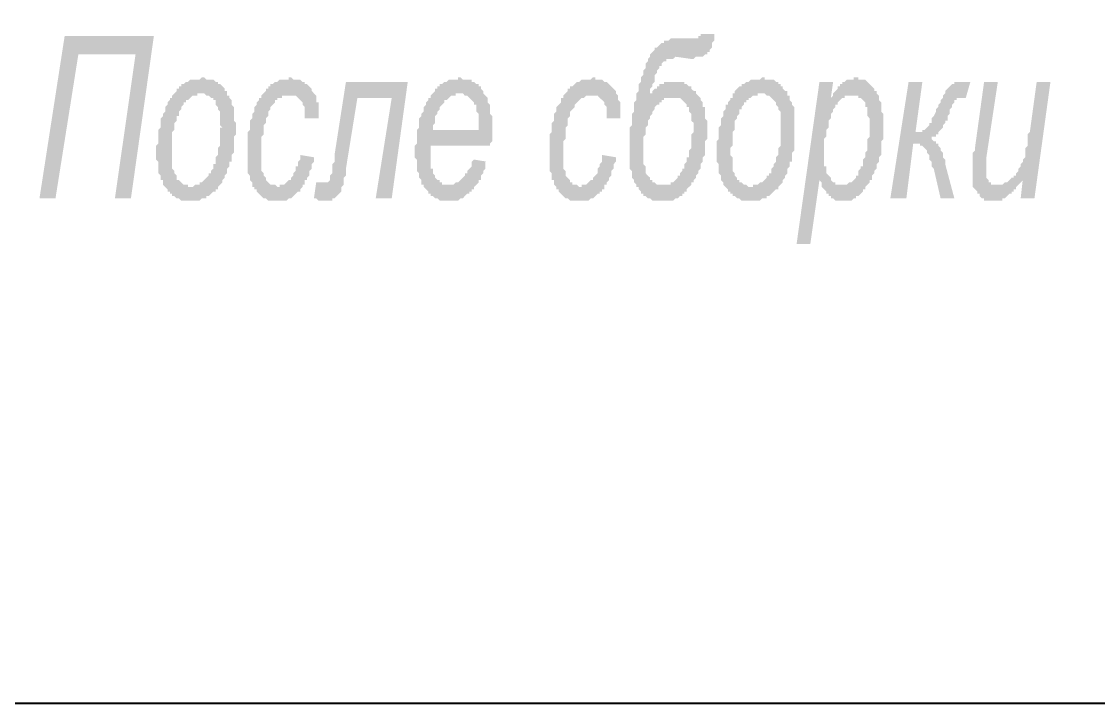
# Model space of a CAD drawing. Header units: millimetres. Extents: x 1372 to 666090, y 1285 to 31551.
# Drawn here: x 503553 to 505517, y 2747 to 3992 of the extents above; entities that cross this region are included whole.
import ezdxf

# ---------------------------------------------------------------- set-up
doc = ezdxf.new("R2010")
doc.units = ezdxf.units.MM
doc.layers.add('PDF _2D-чертеж - Общий_Ном._пера__21', color=7, linetype='Continuous')
doc.layers.add('PDF _75-АЗ Штамп', color=7, linetype='Continuous')

msp = doc.modelspace()

# ---------------------------------------------------------------- hatches: boundary and pattern name
at = {"layer": 'PDF _75-АЗ Штамп', "transparency": 33554559}
h = msp.add_hatch(color=256, dxfattribs=at)
h.paths.add_polyline_path([(504791.1, 3969.5), (504816.1, 3969.5), (504816.1, 3965.4), (504816.1, 3961.2), (504816.1, 3957), (504811.9, 3952.9), (504811.9, 3948.7), (504811.9, 3944.5), (504807.8, 3940.3), (504807.8, 3940.3), (504807.8, 3936.2), (504803.6, 3936.2), (504803.6, 3932), (504799.4, 3932), (504799.4, 3932), (504795.2, 3927.8), (504795.2, 3927.8), (504791.1, 3927.8), (504786.9, 3927.8), (504786.9, 3927.8), (504782.7, 3927.8), (504778.6, 3923.7), (504774.4, 3923.7), (504774.4, 3923.7), (504745.2, 3927.8), (504745.2, 3927.8), (504741, 3923.7), (504736.8, 3923.7), (504732.7, 3923.7), (504732.7, 3923.7), (504728.5, 3923.7), (504728.5, 3919.5), (504724.3, 3919.5), (504724.3, 3919.5), (504720.2, 3915.3), (504720.2, 3911.1), (504716, 3911.1), (504716, 3907), (504711.8, 3902.8), (504711.8, 3902.8), (504711.8, 3898.6), (504711.8, 3898.6), (504707.6, 3894.5), (504707.6, 3890.3), (504707.6, 3886.1), (504707.6, 3881.9), (504703.5, 3877.8), (504703.5, 3873.6), (504699.3, 3869.4), (504699.3, 3865.3), (504699.3, 3861.1), (504699.3, 3856.9), (504699.3, 3861.1), (504703.5, 3861.1), (504703.5, 3865.3), (504707.6, 3869.4), (504711.8, 3869.4), (504711.8, 3873.6), (504716, 3873.6), (504716, 3877.8), (504720.2, 3877.8), (504720.2, 3877.8), (504724.3, 3877.8), (504724.3, 3881.9), (504728.5, 3881.9), (504732.7, 3881.9), (504736.8, 3881.9), (504736.8, 3881.9), (504741, 3881.9), (504745.2, 3881.9), (504745.2, 3881.9), (504749.4, 3881.9), (504749.4, 3881.9), (504753.5, 3881.9), (504757.7, 3881.9), (504757.7, 3881.9), (504761.9, 3881.9), (504761.9, 3877.8), (504766, 3877.8), (504770.2, 3873.6), (504770.2, 3873.6), (504774.4, 3873.6), (504774.4, 3869.4), (504778.6, 3865.3), (504782.7, 3865.3), (504782.7, 3861.1), (504782.7, 3861.1), (504786.9, 3856.9), (504786.9, 3856.9), (504791.1, 3852.7), (504791.1, 3848.6), (504791.1, 3848.6), (504795.2, 3844.4), (504795.2, 3840.2), (504795.2, 3836.1), (504799.4, 3836.1), (504799.4, 3831.9), (504799.4, 3827.7), (504799.4, 3823.5), (504799.4, 3819.4), (504799.4, 3815.2), (504803.6, 3811), (504803.6, 3806.9), (504803.6, 3802.7), (504803.6, 3798.5), (504803.6, 3794.3), (504803.6, 3790.2), (504803.6, 3786), (504803.6, 3781.8), (504803.6, 3777.7), (504799.4, 3773.5), (504799.4, 3769.3), (504799.4, 3765.2), (504799.4, 3761), (504799.4, 3756.8), (504799.4, 3752.6), (504799.4, 3748.5), (504795.2, 3744.3), (504795.2, 3740.1), (504795.2, 3740.1), (504795.2, 3736), (504791.1, 3731.8), (504791.1, 3727.6), (504791.1, 3723.4), (504786.9, 3719.3), (504786.9, 3715.1), (504786.9, 3715.1), (504782.7, 3710.9), (504782.7, 3706.8), (504778.6, 3702.6), (504778.6, 3702.6), (504778.6, 3698.4), (504774.4, 3698.4), (504774.4, 3694.2), (504770.2, 3690.1), (504770.2, 3690.1), (504766, 3685.9), (504766, 3681.7), (504761.9, 3681.7), (504761.9, 3677.6), (504757.7, 3677.6), (504757.7, 3673.4), (504753.5, 3673.4), (504753.5, 3673.4), (504749.4, 3669.2), (504745.2, 3669.2), (504745.2, 3669.2), (504741, 3665), (504736.8, 3665), (504736.8, 3665), (504732.7, 3665), (504728.5, 3665), (504728.5, 3665), (504724.3, 3665), (504720.2, 3665), (504716, 3665), (504716, 3665), (504711.8, 3665), (504707.6, 3665), (504707.6, 3665), (504703.5, 3665), (504699.3, 3669.2), (504699.3, 3669.2), (504695.1, 3669.2), (504691, 3673.4), (504691, 3673.4), (504686.8, 3673.4), (504686.8, 3677.6), (504682.6, 3677.6), (504682.6, 3681.7), (504678.4, 3685.9), (504678.4, 3685.9), (504678.4, 3690.1), (504674.3, 3690.1), (504674.3, 3694.2), (504670.1, 3698.4), (504670.1, 3702.6), (504670.1, 3702.6), (504665.9, 3706.8), (504665.9, 3710.9), (504665.9, 3715.1), (504665.9, 3719.3), (504661.8, 3723.4), (504661.8, 3727.6), (504661.8, 3731.8), (504661.8, 3736), (504661.8, 3740.1), (504661.8, 3744.3), (504661.8, 3748.5), (504661.8, 3752.6), (504661.8, 3752.6), (504661.8, 3756.8), (504661.8, 3761), (504661.8, 3765.2), (504661.8, 3765.2), (504661.8, 3769.3), (504661.8, 3773.5), (504661.8, 3777.7), (504661.8, 3781.8), (504661.8, 3786), (504661.8, 3790.2), (504661.8, 3794.3), (504661.8, 3798.5), (504665.9, 3802.7), (504665.9, 3806.9), (504665.9, 3811), (504665.9, 3815.2), (504665.9, 3819.4), (504665.9, 3823.5), (504670.1, 3827.7), (504670.1, 3831.9), (504670.1, 3836.1), (504670.1, 3840.2), (504670.1, 3844.4), (504674.3, 3848.6), (504674.3, 3852.7), (504674.3, 3856.9), (504674.3, 3861.1), (504678.4, 3865.3), (504678.4, 3873.6), (504678.4, 3877.8), (504682.6, 3881.9), (504682.6, 3886.1), (504682.6, 3890.3), (504686.8, 3894.5), (504686.8, 3898.6), (504686.8, 3902.8), (504691, 3907), (504691, 3911.1), (504691, 3915.3), (504695.1, 3919.5), (504695.1, 3919.5), (504695.1, 3923.7), (504699.3, 3927.8), (504699.3, 3927.8), (504699.3, 3932), (504703.5, 3936.2), (504703.5, 3936.2), (504707.6, 3940.3), (504707.6, 3940.3), (504707.6, 3944.5), (504707.6, 3944.5), (504711.8, 3944.5), (504716, 3948.7), (504716, 3948.7), (504720.2, 3952.9), (504720.2, 3952.9), (504724.3, 3952.9), (504724.3, 3957), (504728.5, 3957), (504732.7, 3957), (504732.7, 3957), (504736.8, 3961.2), (504741, 3961.2), (504741, 3961.2), (504745.2, 3961.2), (504749.4, 3961.2), (504753.5, 3961.2), (504753.5, 3961.2), (504757.7, 3961.2), (504778.6, 3961.2), (504782.7, 3961.2), (504786.9, 3961.2), (504786.9, 3965.4), (504791.1, 3965.4), (504791.1, 3969.5), (504791.1, 3969.5)], flags=0)
h.paths.add_polyline_path([(504778.6, 3794.3), (504778.6, 3798.5), (504778.6, 3806.9), (504774.4, 3811), (504774.4, 3815.2), (504774.4, 3819.4), (504774.4, 3819.4), (504774.4, 3823.5), (504770.2, 3827.7), (504770.2, 3831.9), (504770.2, 3836.1), (504766, 3836.1), (504766, 3840.2), (504766, 3840.2), (504761.9, 3844.4), (504761.9, 3844.4), (504757.7, 3848.6), (504757.7, 3848.6), (504753.5, 3852.7), (504753.5, 3852.7), (504749.4, 3852.7), (504745.2, 3852.7), (504745.2, 3852.7), (504741, 3852.7), (504741, 3852.7), (504736.8, 3852.7), (504732.7, 3852.7), (504732.7, 3852.7), (504728.5, 3852.7), (504724.3, 3852.7), (504724.3, 3848.6), (504720.2, 3848.6), (504720.2, 3844.4), (504716, 3844.4), (504716, 3840.2), (504711.8, 3840.2), (504707.6, 3836.1), (504707.6, 3831.9), (504707.6, 3831.9), (504703.5, 3827.7), (504703.5, 3823.5), (504703.5, 3823.5), (504699.3, 3819.4), (504699.3, 3815.2), (504695.1, 3811), (504695.1, 3811), (504695.1, 3806.9), (504695.1, 3802.7), (504691, 3798.5), (504691, 3794.3), (504691, 3790.2), (504691, 3786), (504686.8, 3781.8), (504686.8, 3777.7), (504686.8, 3773.5), (504686.8, 3769.3), (504686.8, 3765.2), (504686.8, 3761), (504686.8, 3756.8), (504686.8, 3752.6), (504686.8, 3748.5), (504686.8, 3744.3), (504686.8, 3740.1), (504686.8, 3740.1), (504686.8, 3736), (504686.8, 3731.8), (504691, 3727.6), (504691, 3723.4), (504691, 3719.3), (504691, 3715.1), (504695.1, 3710.9), (504695.1, 3710.9), (504699.3, 3706.8), (504699.3, 3702.6), (504703.5, 3702.6), (504703.5, 3698.4), (504707.6, 3698.4), (504707.6, 3698.4), (504711.8, 3694.2), (504716, 3694.2), (504716, 3694.2), (504720.2, 3694.2), (504720.2, 3694.2), (504724.3, 3694.2), (504728.5, 3694.2), (504728.5, 3694.2), (504732.7, 3694.2), (504736.8, 3694.2), (504736.8, 3698.4), (504741, 3698.4), (504741, 3698.4), (504745.2, 3702.6), (504745.2, 3702.6), (504749.4, 3706.8), (504749.4, 3710.9), (504753.5, 3710.9), (504753.5, 3715.1), (504757.7, 3719.3), (504757.7, 3723.4), (504761.9, 3723.4), (504761.9, 3727.6), (504761.9, 3731.8), (504766, 3736), (504766, 3740.1), (504766, 3744.3), (504770.2, 3744.3), (504770.2, 3748.5), (504770.2, 3752.6), (504770.2, 3756.8), (504774.4, 3761), (504774.4, 3765.2), (504774.4, 3769.3), (504774.4, 3773.5), (504774.4, 3777.7), (504774.4, 3781.8), (504774.4, 3786), (504778.6, 3790.2), (504778.6, 3794.3), (504778.6, 3794.3)], flags=0)
for points in [[(503585.6, 3669.2), (503631.5, 3965.4), (503794.2, 3965.4), (503752.4, 3669.2), (503723.2, 3669.2), (503760.8, 3932), (503656.5, 3932), (503614.8, 3669.2)], [(504061.1, 3748.5), (504086.1, 3744.3), (504086.1, 3740.1), (504086.1, 3736), (504082, 3731.8), (504082, 3727.6), (504082, 3723.4), (504077.8, 3719.3), (504077.8, 3715.1), (504077.8, 3710.9), (504073.6, 3706.8), (504073.6, 3702.6), (504069.5, 3702.6), (504069.5, 3698.4), (504069.5, 3694.2), (504065.3, 3694.2), (504065.3, 3690.1), (504061.1, 3685.9), (504061.1, 3685.9), (504061.1, 3681.7), (504056.9, 3681.7), (504052.8, 3677.6), (504052.8, 3677.6), (504048.6, 3673.4), (504048.6, 3673.4), (504044.4, 3669.2), (504040.3, 3669.2), (504040.3, 3669.2), (504036.1, 3665), (504031.9, 3665), (504031.9, 3665), (504027.7, 3665), (504023.6, 3665), (504023.6, 3665), (504019.4, 3665), (504019.4, 3665), (504015.2, 3665), (504011.1, 3665), (504011.1, 3665), (504006.9, 3665), (504002.7, 3665), (504002.7, 3665), (503998.5, 3669.2), (503994.4, 3669.2), (503994.4, 3669.2), (503990.2, 3673.4), (503990.2, 3673.4), (503986, 3677.6), (503986, 3677.6), (503981.9, 3681.7), (503981.9, 3685.9), (503977.7, 3685.9), (503977.7, 3690.1), (503973.5, 3690.1), (503973.5, 3694.2), (503973.5, 3698.4), (503969.3, 3702.6), (503969.3, 3702.6), (503969.3, 3706.8), (503969.3, 3710.9), (503965.2, 3715.1), (503965.2, 3719.3), (503965.2, 3723.4), (503965.2, 3727.6), (503965.2, 3731.8), (503965.2, 3736), (503965.2, 3740.1), (503965.2, 3744.3), (503965.2, 3748.5), (503965.2, 3748.5), (503965.2, 3752.6), (503965.2, 3756.8), (503965.2, 3761), (503965.2, 3765.2), (503965.2, 3769.3), (503965.2, 3773.5), (503965.2, 3777.7), (503965.2, 3781.8), (503965.2, 3786), (503965.2, 3790.2), (503969.3, 3794.3), (503969.3, 3798.5), (503969.3, 3802.7), (503969.3, 3806.9), (503969.3, 3811), (503973.5, 3815.2), (503973.5, 3819.4), (503973.5, 3819.4), (503973.5, 3823.5), (503977.7, 3827.7), (503977.7, 3831.9), (503977.7, 3836.1), (503981.9, 3840.2), (503981.9, 3840.2), (503981.9, 3844.4), (503986, 3848.6), (503986, 3852.7), (503990.2, 3852.7), (503990.2, 3856.9), (503994.4, 3861.1), (503994.4, 3861.1), (503998.5, 3865.3), (503998.5, 3869.4), (504002.7, 3869.4), (504002.7, 3869.4), (504002.7, 3873.6), (504006.9, 3873.6), (504006.9, 3877.8), (504011.1, 3877.8), (504015.2, 3881.9), (504015.2, 3881.9), (504019.4, 3881.9), (504023.6, 3886.1), (504023.6, 3886.1), (504027.7, 3886.1), (504031.9, 3886.1), (504031.9, 3886.1), (504036.1, 3886.1), (504040.3, 3886.1), (504040.3, 3890.3), (504044.4, 3890.3), (504044.4, 3890.3), (504048.6, 3886.1), (504052.8, 3886.1), (504056.9, 3886.1), (504056.9, 3886.1), (504061.1, 3886.1), (504065.3, 3881.9), (504065.3, 3881.9), (504069.5, 3881.9), (504069.5, 3877.8), (504073.6, 3877.8), (504077.8, 3873.6), (504077.8, 3873.6), (504082, 3869.4), (504082, 3869.4), (504082, 3865.3), (504086.1, 3861.1), (504086.1, 3861.1), (504090.3, 3856.9), (504090.3, 3852.7), (504090.3, 3848.6), (504090.3, 3844.4), (504094.5, 3844.4), (504094.5, 3840.2), (504094.5, 3836.1), (504094.5, 3831.9), (504094.5, 3827.7), (504094.5, 3823.5), (504094.5, 3819.4), (504094.5, 3815.2), (504069.5, 3815.2), (504069.5, 3819.4), (504069.5, 3823.5), (504069.5, 3827.7), (504069.5, 3831.9), (504069.5, 3836.1), (504065.3, 3840.2), (504065.3, 3840.2), (504065.3, 3844.4), (504061.1, 3848.6), (504061.1, 3848.6), (504056.9, 3852.7), (504056.9, 3852.7), (504052.8, 3856.9), (504048.6, 3856.9), (504048.6, 3856.9), (504044.4, 3856.9), (504040.3, 3856.9), (504040.3, 3856.9), (504036.1, 3856.9), (504036.1, 3856.9), (504031.9, 3856.9), (504027.7, 3856.9), (504027.7, 3852.7), (504023.6, 3852.7), (504019.4, 3852.7), (504019.4, 3848.6), (504015.2, 3848.6), (504015.2, 3844.4), (504015.2, 3844.4), (504011.1, 3840.2), (504011.1, 3840.2), (504006.9, 3836.1), (504006.9, 3831.9), (504006.9, 3831.9), (504002.7, 3827.7), (504002.7, 3823.5), (504002.7, 3819.4), (503998.5, 3815.2), (503998.5, 3811), (503998.5, 3806.9), (503994.4, 3802.7), (503994.4, 3802.7), (503994.4, 3798.5), (503994.4, 3794.3), (503994.4, 3790.2), (503994.4, 3786), (503990.2, 3781.8), (503990.2, 3777.7), (503990.2, 3773.5), (503990.2, 3769.3), (503990.2, 3765.2), (503990.2, 3761), (503990.2, 3756.8), (503990.2, 3752.6), (503990.2, 3748.5), (503990.2, 3748.5), (503990.2, 3740.1), (503990.2, 3736), (503990.2, 3731.8), (503990.2, 3727.6), (503990.2, 3723.4), (503990.2, 3719.3), (503994.4, 3715.1), (503994.4, 3715.1), (503994.4, 3710.9), (503998.5, 3706.8), (503998.5, 3706.8), (503998.5, 3702.6), (504002.7, 3698.4), (504002.7, 3698.4), (504006.9, 3694.2), (504011.1, 3694.2), (504011.1, 3694.2), (504015.2, 3694.2), (504019.4, 3690.1), (504019.4, 3690.1), (504023.6, 3690.1), (504023.6, 3694.2), (504027.7, 3694.2), (504027.7, 3694.2), (504031.9, 3694.2), (504036.1, 3698.4), (504036.1, 3698.4), (504040.3, 3702.6), (504044.4, 3702.6), (504044.4, 3706.8), (504044.4, 3706.8), (504048.6, 3710.9), (504048.6, 3710.9), (504048.6, 3715.1), (504052.8, 3719.3), (504052.8, 3723.4), (504052.8, 3727.6), (504056.9, 3727.6), (504056.9, 3731.8), (504056.9, 3736), (504061.1, 3740.1), (504061.1, 3748.5), (504061.1, 3748.5)], [(504611.7, 3748.5), (504636.7, 3744.3), (504636.7, 3740.1), (504636.7, 3736), (504632.6, 3731.8), (504632.6, 3727.6), (504632.6, 3723.4), (504628.4, 3719.3), (504628.4, 3715.1), (504628.4, 3710.9), (504624.2, 3706.8), (504624.2, 3702.6), (504624.2, 3702.6), (504620, 3698.4), (504620, 3694.2), (504615.9, 3694.2), (504615.9, 3690.1), (504615.9, 3685.9), (504611.7, 3685.9), (504611.7, 3681.7), (504607.5, 3681.7), (504607.5, 3677.6), (504603.4, 3677.6), (504599.2, 3673.4), (504599.2, 3673.4), (504595, 3669.2), (504595, 3669.2), (504590.8, 3669.2), (504586.7, 3665), (504586.7, 3665), (504582.5, 3665), (504578.3, 3665), (504578.3, 3665), (504574.2, 3665), (504570, 3665), (504570, 3665), (504565.8, 3665), (504565.8, 3665), (504561.7, 3665), (504557.5, 3665), (504553.3, 3665), (504553.3, 3665), (504549.1, 3669.2), (504549.1, 3669.2), (504545, 3669.2), (504540.8, 3673.4), (504540.8, 3673.4), (504536.6, 3677.6), (504536.6, 3677.6), (504532.5, 3681.7), (504532.5, 3685.9), (504528.3, 3685.9), (504528.3, 3690.1), (504528.3, 3690.1), (504524.1, 3694.2), (504524.1, 3698.4), (504524.1, 3702.6), (504519.9, 3702.6), (504519.9, 3706.8), (504519.9, 3710.9), (504519.9, 3715.1), (504515.8, 3719.3), (504515.8, 3723.4), (504515.8, 3727.6), (504515.8, 3731.8), (504515.8, 3736), (504515.8, 3740.1), (504515.8, 3744.3), (504515.8, 3748.5), (504515.8, 3748.5), (504515.8, 3752.6), (504515.8, 3756.8), (504515.8, 3761), (504515.8, 3765.2), (504515.8, 3769.3), (504515.8, 3773.5), (504515.8, 3777.7), (504515.8, 3781.8), (504515.8, 3786), (504519.9, 3790.2), (504519.9, 3794.3), (504519.9, 3798.5), (504519.9, 3802.7), (504519.9, 3806.9), (504524.1, 3811), (504524.1, 3815.2), (504524.1, 3819.4), (504524.1, 3819.4), (504524.1, 3823.5), (504528.3, 3827.7), (504528.3, 3831.9), (504528.3, 3836.1), (504532.5, 3840.2), (504532.5, 3840.2), (504536.6, 3844.4), (504536.6, 3848.6), (504536.6, 3852.7), (504540.8, 3852.7), (504540.8, 3856.9), (504545, 3861.1), (504545, 3861.1), (504549.1, 3865.3), (504549.1, 3869.4), (504553.3, 3869.4), (504553.3, 3869.4), (504553.3, 3873.6), (504557.5, 3873.6), (504561.7, 3877.8), (504561.7, 3877.8), (504565.8, 3881.9), (504565.8, 3881.9), (504570, 3881.9), (504574.2, 3886.1), (504574.2, 3886.1), (504578.3, 3886.1), (504582.5, 3886.1), (504582.5, 3886.1), (504586.7, 3886.1), (504590.8, 3886.1), (504595, 3890.3), (504595, 3890.3), (504599.2, 3890.3), (504599.2, 3886.1), (504603.4, 3886.1), (504607.5, 3886.1), (504611.7, 3886.1), (504611.7, 3886.1), (504615.9, 3881.9), (504615.9, 3881.9), (504620, 3881.9), (504624.2, 3877.8), (504624.2, 3877.8), (504628.4, 3873.6), (504628.4, 3873.6), (504632.6, 3869.4), (504632.6, 3869.4), (504636.7, 3865.3), (504636.7, 3861.1), (504636.7, 3861.1), (504640.9, 3856.9), (504640.9, 3852.7), (504640.9, 3848.6), (504645.1, 3844.4), (504645.1, 3844.4), (504645.1, 3840.2), (504645.1, 3836.1), (504645.1, 3831.9), (504645.1, 3827.7), (504645.1, 3823.5), (504645.1, 3819.4), (504645.1, 3815.2), (504620, 3815.2), (504620, 3819.4), (504620, 3823.5), (504620, 3827.7), (504620, 3831.9), (504620, 3836.1), (504615.9, 3840.2), (504615.9, 3840.2), (504615.9, 3844.4), (504611.7, 3848.6), (504611.7, 3848.6), (504607.5, 3852.7), (504607.5, 3852.7), (504603.4, 3856.9), (504603.4, 3856.9), (504599.2, 3856.9), (504595, 3856.9), (504595, 3856.9), (504590.8, 3856.9), (504590.8, 3856.9), (504586.7, 3856.9), (504582.5, 3856.9), (504582.5, 3856.9), (504578.3, 3852.7), (504574.2, 3852.7), (504574.2, 3852.7), (504570, 3848.6), (504570, 3848.6), (504565.8, 3844.4), (504565.8, 3844.4), (504561.7, 3840.2), (504561.7, 3840.2), (504561.7, 3836.1), (504557.5, 3831.9), (504557.5, 3831.9), (504553.3, 3827.7), (504553.3, 3823.5), (504553.3, 3819.4), (504549.1, 3815.2), (504549.1, 3811), (504549.1, 3806.9), (504549.1, 3802.7), (504549.1, 3802.7), (504545, 3798.5), (504545, 3794.3), (504545, 3790.2), (504545, 3786), (504545, 3781.8), (504545, 3777.7), (504540.8, 3773.5), (504540.8, 3769.3), (504540.8, 3765.2), (504540.8, 3761), (504540.8, 3756.8), (504540.8, 3752.6), (504540.8, 3748.5), (504540.8, 3748.5), (504540.8, 3740.1), (504540.8, 3736), (504540.8, 3731.8), (504540.8, 3727.6), (504540.8, 3723.4), (504545, 3719.3), (504545, 3715.1), (504545, 3715.1), (504545, 3710.9), (504549.1, 3706.8), (504549.1, 3706.8), (504553.3, 3702.6), (504553.3, 3698.4), (504557.5, 3698.4), (504557.5, 3694.2), (504561.7, 3694.2), (504561.7, 3694.2), (504565.8, 3694.2), (504570, 3690.1), (504570, 3690.1), (504574.2, 3690.1), (504574.2, 3694.2), (504578.3, 3694.2), (504582.5, 3694.2), (504582.5, 3694.2), (504586.7, 3698.4), (504586.7, 3698.4), (504590.8, 3702.6), (504595, 3702.6), (504595, 3706.8), (504595, 3706.8), (504599.2, 3710.9), (504599.2, 3710.9), (504603.4, 3715.1), (504603.4, 3719.3), (504603.4, 3723.4), (504607.5, 3727.6), (504607.5, 3727.6), (504607.5, 3731.8), (504611.7, 3736), (504611.7, 3740.1), (504611.7, 3748.5), (504611.7, 3748.5)], [(504144.5, 3881.9), (504257.2, 3881.9), (504228, 3669.2), (504198.8, 3669.2), (504228, 3852.7), (504165.4, 3852.7), (504144.5, 3723.4), (504144.5, 3719.3), (504144.5, 3715.1), (504144.5, 3710.9), (504140.4, 3706.8), (504140.4, 3702.6), (504140.4, 3698.4), (504140.4, 3694.2), (504136.2, 3690.1), (504136.2, 3685.9), (504136.2, 3685.9), (504136.2, 3681.7), (504132, 3677.6), (504132, 3677.6), (504132, 3677.6), (504127.8, 3673.4), (504127.8, 3673.4), (504123.7, 3669.2), (504119.5, 3669.2), (504119.5, 3665), (504115.3, 3665), (504111.2, 3665), (504111.2, 3665), (504111.2, 3665), (504107, 3665), (504102.8, 3665), (504102.8, 3665), (504098.7, 3665), (504094.5, 3665), (504094.5, 3665), (504090.3, 3669.2), (504086.1, 3669.2), (504090.3, 3698.4), (504094.5, 3698.4), (504098.7, 3698.4), (504098.7, 3698.4), (504102.8, 3698.4), (504107, 3698.4), (504107, 3698.4), (504111.2, 3698.4), (504115.3, 3702.6), (504115.3, 3702.6), (504115.3, 3706.8), (504115.3, 3706.8), (504115.3, 3706.8), (504115.3, 3710.9), (504119.5, 3715.1), (504119.5, 3719.3), (504119.5, 3723.4), (504119.5, 3727.6), (504119.5, 3731.8), (504123.7, 3736), (504123.7, 3744.3), (504123.7, 3748.5)], [(505170.6, 3881.9), (505195.7, 3881.9), (505183.2, 3790.2), (505187.3, 3790.2), (505191.5, 3790.2), (505195.7, 3790.2), (505195.7, 3794.3), (505199.8, 3794.3), (505199.8, 3794.3), (505204, 3798.5), (505204, 3798.5), (505208.2, 3802.7), (505208.2, 3802.7), (505208.2, 3806.9), (505212.4, 3806.9), (505212.4, 3811), (505212.4, 3815.2), (505216.5, 3819.4), (505216.5, 3819.4), (505220.7, 3827.7), (505220.7, 3831.9), (505224.9, 3836.1), (505224.9, 3836.1), (505224.9, 3840.2), (505229, 3844.4), (505229, 3848.6), (505233.2, 3852.7), (505233.2, 3856.9), (505237.4, 3861.1), (505237.4, 3865.3), (505237.4, 3865.3), (505241.6, 3869.4), (505241.6, 3869.4), (505245.7, 3873.6), (505245.7, 3873.6), (505245.7, 3873.6), (505249.9, 3877.8), (505249.9, 3877.8), (505254.1, 3877.8), (505254.1, 3881.9), (505258.2, 3881.9), (505262.4, 3881.9), (505262.4, 3881.9), (505266.6, 3881.9), (505270.8, 3881.9), (505283.3, 3881.9), (505274.9, 3852.7), (505270.8, 3852.7), (505266.6, 3852.7), (505262.4, 3852.7), (505262.4, 3852.7), (505258.2, 3852.7), (505258.2, 3848.6), (505258.2, 3848.6), (505254.1, 3848.6), (505254.1, 3844.4), (505249.9, 3840.2), (505249.9, 3836.1), (505245.7, 3831.9), (505245.7, 3827.7), (505245.7, 3823.5), (505241.6, 3819.4), (505241.6, 3815.2), (505241.6, 3811), (505237.4, 3811), (505237.4, 3806.9), (505233.2, 3802.7), (505233.2, 3798.5), (505233.2, 3798.5), (505229, 3794.3), (505229, 3794.3), (505229, 3794.3), (505224.9, 3790.2), (505224.9, 3786), (505220.7, 3786), (505220.7, 3781.8), (505216.5, 3781.8), (505212.4, 3781.8), (505212.4, 3777.7), (505212.4, 3777.7), (505216.5, 3773.5), (505220.7, 3773.5), (505220.7, 3769.3), (505224.9, 3769.3), (505224.9, 3765.2), (505224.9, 3765.2), (505229, 3761), (505229, 3756.8), (505229, 3756.8), (505233.2, 3752.6), (505233.2, 3748.5), (505233.2, 3744.3), (505237.4, 3740.1), (505237.4, 3736), (505237.4, 3731.8), (505254.1, 3669.2), (505229, 3669.2), (505216.5, 3723.4), (505212.4, 3727.6), (505212.4, 3731.8), (505212.4, 3736), (505208.2, 3740.1), (505208.2, 3744.3), (505208.2, 3748.5), (505204, 3752.6), (505204, 3756.8), (505204, 3756.8), (505199.8, 3761), (505199.8, 3761), (505199.8, 3761), (505195.7, 3765.2), (505191.5, 3765.2), (505191.5, 3769.3), (505187.3, 3769.3), (505183.2, 3769.3), (505183.2, 3769.3), (505179, 3769.3), (505166.5, 3669.2), (505137.3, 3669.2)], [(505379.2, 3706.8), (505379.2, 3702.6), (505375, 3698.4), (505375, 3698.4), (505370.9, 3694.2), (505366.7, 3690.1), (505366.7, 3685.9), (505362.5, 3685.9), (505362.5, 3681.7), (505358.3, 3681.7), (505358.3, 3677.6), (505354.2, 3677.6), (505350, 3673.4), (505350, 3673.4), (505345.8, 3669.2), (505345.8, 3669.2), (505341.7, 3669.2), (505341.7, 3665), (505337.5, 3665), (505333.3, 3665), (505333.3, 3665), (505329.1, 3665), (505329.1, 3665), (505325, 3665), (505325, 3665), (505320.8, 3665), (505316.6, 3665), (505316.6, 3665), (505312.5, 3665), (505308.3, 3665), (505308.3, 3669.2), (505304.1, 3669.2), (505304.1, 3669.2), (505300, 3673.4), (505300, 3677.6), (505295.8, 3677.6), (505295.8, 3681.7), (505291.6, 3685.9), (505291.6, 3685.9), (505287.4, 3690.1), (505287.4, 3694.2), (505287.4, 3698.4), (505287.4, 3702.6), (505287.4, 3706.8), (505287.4, 3710.9), (505287.4, 3710.9), (505287.4, 3715.1), (505287.4, 3719.3), (505287.4, 3719.3), (505287.4, 3723.4), (505287.4, 3727.6), (505287.4, 3731.8), (505287.4, 3736), (505287.4, 3740.1), (505287.4, 3744.3), (505287.4, 3752.6), (505291.6, 3756.8), (505291.6, 3761), (505308.3, 3881.9), (505333.3, 3881.9), (505312.5, 3744.3), (505312.5, 3740.1), (505312.5, 3736), (505312.5, 3731.8), (505312.5, 3727.6), (505312.5, 3723.4), (505312.5, 3719.3), (505312.5, 3719.3), (505312.5, 3715.1), (505312.5, 3710.9), (505312.5, 3706.8), (505316.6, 3702.6), (505316.6, 3702.6), (505316.6, 3698.4), (505320.8, 3698.4), (505320.8, 3694.2), (505325, 3694.2), (505325, 3694.2), (505329.1, 3694.2), (505333.3, 3694.2), (505333.3, 3694.2), (505337.5, 3694.2), (505341.7, 3694.2), (505341.7, 3694.2), (505345.8, 3698.4), (505350, 3698.4), (505350, 3698.4), (505354.2, 3702.6), (505354.2, 3702.6), (505358.3, 3706.8), (505362.5, 3706.8), (505362.5, 3710.9), (505366.7, 3710.9), (505366.7, 3715.1), (505370.9, 3719.3), (505370.9, 3719.3), (505370.9, 3723.4), (505375, 3727.6), (505375, 3731.8), (505379.2, 3736), (505379.2, 3736), (505379.2, 3740.1), (505383.4, 3744.3), (505383.4, 3748.5), (505383.4, 3752.6), (505383.4, 3752.6), (505383.4, 3756.8), (505383.4, 3761), (505387.5, 3765.2), (505387.5, 3765.2), (505387.5, 3769.3), (505387.5, 3777.7), (505387.5, 3781.8), (505387.5, 3786), (505391.7, 3790.2), (505404.2, 3881.9), (505429.3, 3881.9), (505400.1, 3669.2), (505375, 3669.2)]]:
    msp.add_hatch(color=256, dxfattribs=at).paths.add_polyline_path(points)
h = msp.add_hatch(color=256, dxfattribs=at)
h.paths.add_polyline_path([(503798.3, 3748.5), (503798.3, 3752.6), (503798.3, 3756.8), (503798.3, 3765.2), (503802.5, 3769.3), (503802.5, 3773.5), (503802.5, 3777.7), (503802.5, 3781.8), (503802.5, 3786), (503802.5, 3790.2), (503802.5, 3790.2), (503802.5, 3794.3), (503806.7, 3798.5), (503806.7, 3802.7), (503806.7, 3806.9), (503806.7, 3811), (503806.7, 3815.2), (503810.8, 3819.4), (503810.8, 3823.5), (503810.8, 3823.5), (503815, 3827.7), (503815, 3831.9), (503815, 3836.1), (503819.2, 3840.2), (503819.2, 3840.2), (503819.2, 3844.4), (503823.4, 3848.6), (503823.4, 3852.7), (503827.5, 3852.7), (503827.5, 3856.9), (503831.7, 3861.1), (503831.7, 3861.1), (503835.9, 3865.3), (503835.9, 3869.4), (503840, 3869.4), (503840, 3873.6), (503844.2, 3873.6), (503844.2, 3877.8), (503848.4, 3877.8), (503848.4, 3877.8), (503852.6, 3881.9), (503856.7, 3881.9), (503856.7, 3881.9), (503860.9, 3886.1), (503865.1, 3886.1), (503865.1, 3886.1), (503869.2, 3886.1), (503873.4, 3886.1), (503873.4, 3886.1), (503877.6, 3886.1), (503881.7, 3890.3), (503881.7, 3890.3), (503885.9, 3890.3), (503890.1, 3886.1), (503890.1, 3886.1), (503894.3, 3886.1), (503898.4, 3886.1), (503898.4, 3886.1), (503902.6, 3886.1), (503906.8, 3881.9), (503906.8, 3881.9), (503910.9, 3881.9), (503910.9, 3877.8), (503915.1, 3877.8), (503919.3, 3873.6), (503919.3, 3873.6), (503923.5, 3869.4), (503923.5, 3865.3), (503927.6, 3865.3), (503927.6, 3865.3), (503927.6, 3861.1), (503927.6, 3856.9), (503931.8, 3856.9), (503931.8, 3852.7), (503936, 3848.6), (503936, 3844.4), (503936, 3840.2), (503936, 3840.2), (503940.1, 3836.1), (503940.1, 3831.9), (503940.1, 3827.7), (503940.1, 3823.5), (503940.1, 3819.4), (503940.1, 3815.2), (503940.1, 3811), (503944.3, 3806.9), (503944.3, 3802.7), (503944.3, 3798.5), (503944.3, 3794.3), (503944.3, 3790.2), (503944.3, 3786), (503940.1, 3781.8), (503940.1, 3777.7), (503940.1, 3773.5), (503940.1, 3769.3), (503940.1, 3765.2), (503940.1, 3761), (503940.1, 3756.8), (503940.1, 3752.6), (503936, 3748.5), (503936, 3744.3), (503936, 3740.1), (503936, 3736), (503931.8, 3736), (503931.8, 3731.8), (503931.8, 3727.6), (503931.8, 3727.6), (503927.6, 3723.4), (503927.6, 3719.3), (503927.6, 3715.1), (503923.5, 3710.9), (503923.5, 3706.8), (503919.3, 3702.6), (503919.3, 3702.6), (503919.3, 3698.4), (503915.1, 3694.2), (503915.1, 3694.2), (503910.9, 3690.1), (503910.9, 3685.9), (503906.8, 3685.9), (503906.8, 3681.7), (503902.6, 3681.7), (503902.6, 3681.7), (503898.4, 3677.6), (503898.4, 3677.6), (503894.3, 3673.4), (503890.1, 3673.4), (503890.1, 3669.2), (503885.9, 3669.2), (503881.7, 3669.2), (503881.7, 3669.2), (503877.6, 3665), (503877.6, 3665), (503873.4, 3665), (503869.2, 3665), (503869.2, 3665), (503865.1, 3665), (503860.9, 3665), (503860.9, 3665), (503856.7, 3665), (503856.7, 3665), (503852.6, 3665), (503848.4, 3665), (503848.4, 3665), (503844.2, 3665), (503840, 3669.2), (503840, 3669.2), (503835.9, 3669.2), (503831.7, 3673.4), (503831.7, 3673.4), (503827.5, 3673.4), (503827.5, 3677.6), (503823.4, 3677.6), (503823.4, 3681.7), (503819.2, 3681.7), (503819.2, 3685.9), (503815, 3690.1), (503815, 3690.1), (503810.8, 3694.2), (503810.8, 3698.4), (503810.8, 3702.6), (503806.7, 3702.6), (503806.7, 3706.8), (503806.7, 3710.9), (503802.5, 3715.1), (503802.5, 3719.3), (503802.5, 3723.4), (503802.5, 3727.6), (503802.5, 3731.8), (503802.5, 3736), (503798.3, 3740.1), (503798.3, 3744.3), (503798.3, 3748.5), (503798.3, 3748.5)], flags=0)
h.paths.add_polyline_path([(503827.5, 3752.6), (503827.5, 3748.5), (503827.5, 3744.3), (503827.5, 3740.1), (503827.5, 3736), (503827.5, 3731.8), (503827.5, 3727.6), (503827.5, 3723.4), (503831.7, 3719.3), (503831.7, 3715.1), (503831.7, 3715.1), (503835.9, 3710.9), (503835.9, 3706.8), (503835.9, 3706.8), (503835.9, 3702.6), (503840, 3702.6), (503844.2, 3698.4), (503844.2, 3698.4), (503848.4, 3694.2), (503848.4, 3694.2), (503852.6, 3694.2), (503856.7, 3694.2), (503856.7, 3690.1), (503860.9, 3690.1), (503860.9, 3690.1), (503865.1, 3690.1), (503869.2, 3694.2), (503869.2, 3694.2), (503873.4, 3694.2), (503877.6, 3694.2), (503877.6, 3698.4), (503881.7, 3698.4), (503881.7, 3698.4), (503885.9, 3702.6), (503885.9, 3702.6), (503890.1, 3706.8), (503894.3, 3710.9), (503894.3, 3710.9), (503894.3, 3715.1), (503898.4, 3715.1), (503898.4, 3719.3), (503902.6, 3723.4), (503902.6, 3727.6), (503902.6, 3731.8), (503906.8, 3731.8), (503906.8, 3736), (503906.8, 3740.1), (503906.8, 3744.3), (503910.9, 3748.5), (503910.9, 3752.6), (503910.9, 3756.8), (503910.9, 3761), (503910.9, 3761), (503915.1, 3765.2), (503915.1, 3769.3), (503915.1, 3773.5), (503915.1, 3777.7), (503915.1, 3781.8), (503915.1, 3786), (503915.1, 3790.2), (503915.1, 3794.3), (503915.1, 3798.5), (503919.3, 3798.5), (503915.1, 3802.7), (503915.1, 3806.9), (503915.1, 3811), (503915.1, 3815.2), (503915.1, 3819.4), (503915.1, 3823.5), (503915.1, 3827.7), (503910.9, 3831.9), (503910.9, 3836.1), (503910.9, 3836.1), (503906.8, 3840.2), (503906.8, 3844.4), (503906.8, 3844.4), (503906.8, 3848.6), (503902.6, 3848.6), (503902.6, 3852.7), (503898.4, 3852.7), (503894.3, 3856.9), (503894.3, 3856.9), (503890.1, 3856.9), (503885.9, 3861.1), (503885.9, 3861.1), (503881.7, 3861.1), (503881.7, 3861.1), (503877.6, 3861.1), (503873.4, 3861.1), (503873.4, 3856.9), (503869.2, 3856.9), (503865.1, 3856.9), (503865.1, 3856.9), (503860.9, 3852.7), (503860.9, 3852.7), (503860.9, 3852.7), (503856.7, 3848.6), (503852.6, 3848.6), (503852.6, 3844.4), (503848.4, 3844.4), (503848.4, 3840.2), (503844.2, 3836.1), (503844.2, 3831.9), (503844.2, 3831.9), (503840, 3827.7), (503840, 3823.5), (503840, 3819.4), (503835.9, 3819.4), (503835.9, 3815.2), (503835.9, 3811), (503831.7, 3806.9), (503831.7, 3802.7), (503831.7, 3798.5), (503831.7, 3794.3), (503827.5, 3790.2), (503827.5, 3786), (503827.5, 3781.8), (503827.5, 3777.7), (503827.5, 3773.5), (503827.5, 3769.3), (503827.5, 3765.2), (503827.5, 3761), (503827.5, 3756.8), (503827.5, 3752.6), (503827.5, 3752.6)], flags=0)
h = msp.add_hatch(color=256, dxfattribs=at)
h.paths.add_polyline_path([(504378.1, 3740.1), (504403.1, 3736), (504399, 3736), (504399, 3731.8), (504399, 3727.6), (504399, 3723.4), (504394.8, 3719.3), (504394.8, 3719.3), (504394.8, 3715.1), (504390.6, 3710.9), (504390.6, 3706.8), (504390.6, 3702.6), (504386.5, 3702.6), (504386.5, 3698.4), (504382.3, 3694.2), (504378.1, 3690.1), (504378.1, 3690.1), (504378.1, 3685.9), (504373.9, 3685.9), (504373.9, 3681.7), (504369.8, 3681.7), (504369.8, 3677.6), (504365.6, 3677.6), (504361.4, 3673.4), (504361.4, 3673.4), (504357.3, 3669.2), (504357.3, 3669.2), (504353.1, 3669.2), (504348.9, 3665), (504348.9, 3665), (504344.8, 3665), (504340.6, 3665), (504340.6, 3665), (504336.4, 3665), (504332.2, 3665), (504332.2, 3665), (504328.1, 3665), (504323.9, 3665), (504323.9, 3665), (504319.7, 3665), (504315.6, 3665), (504315.6, 3665), (504311.4, 3669.2), (504307.2, 3669.2), (504307.2, 3669.2), (504303, 3673.4), (504298.9, 3673.4), (504298.9, 3673.4), (504298.9, 3677.6), (504294.7, 3677.6), (504294.7, 3681.7), (504290.5, 3685.9), (504290.5, 3685.9), (504286.4, 3690.1), (504286.4, 3694.2), (504282.2, 3694.2), (504282.2, 3698.4), (504282.2, 3702.6), (504278, 3706.8), (504278, 3706.8), (504278, 3710.9), (504278, 3715.1), (504273.8, 3719.3), (504273.8, 3719.3), (504273.8, 3723.4), (504273.8, 3727.6), (504273.8, 3731.8), (504273.8, 3736), (504273.8, 3740.1), (504269.7, 3744.3), (504269.7, 3748.5), (504269.7, 3752.6), (504269.7, 3752.6), (504269.7, 3756.8), (504269.7, 3761), (504269.7, 3765.2), (504273.8, 3769.3), (504273.8, 3773.5), (504273.8, 3777.7), (504273.8, 3781.8), (504273.8, 3786), (504273.8, 3790.2), (504273.8, 3794.3), (504278, 3798.5), (504278, 3802.7), (504278, 3806.9), (504278, 3811), (504278, 3815.2), (504282.2, 3819.4), (504282.2, 3823.5), (504282.2, 3823.5), (504286.4, 3827.7), (504286.4, 3831.9), (504286.4, 3836.1), (504290.5, 3840.2), (504290.5, 3840.2), (504290.5, 3844.4), (504294.7, 3848.6), (504294.7, 3852.7), (504298.9, 3852.7), (504298.9, 3856.9), (504303, 3861.1), (504303, 3861.1), (504307.2, 3865.3), (504307.2, 3869.4), (504311.4, 3869.4), (504311.4, 3873.6), (504311.4, 3873.6), (504315.6, 3873.6), (504315.6, 3877.8), (504319.7, 3877.8), (504323.9, 3881.9), (504323.9, 3881.9), (504328.1, 3881.9), (504332.2, 3886.1), (504332.2, 3886.1), (504336.4, 3886.1), (504340.6, 3886.1), (504340.6, 3886.1), (504344.8, 3886.1), (504348.9, 3886.1), (504348.9, 3890.3), (504353.1, 3890.3), (504353.1, 3890.3), (504357.3, 3886.1), (504361.4, 3886.1), (504365.6, 3886.1), (504365.6, 3886.1), (504369.8, 3886.1), (504373.9, 3886.1), (504373.9, 3881.9), (504378.1, 3881.9), (504378.1, 3881.9), (504382.3, 3877.8), (504386.5, 3877.8), (504386.5, 3873.6), (504390.6, 3873.6), (504390.6, 3869.4), (504394.8, 3865.3), (504394.8, 3865.3), (504394.8, 3861.1), (504399, 3856.9), (504399, 3856.9), (504403.1, 3852.7), (504403.1, 3848.6), (504403.1, 3844.4), (504403.1, 3844.4), (504407.3, 3840.2), (504407.3, 3836.1), (504407.3, 3831.9), (504407.3, 3827.7), (504407.3, 3823.5), (504411.5, 3819.4), (504411.5, 3815.2), (504411.5, 3811), (504411.5, 3806.9), (504411.5, 3802.7), (504411.5, 3798.5), (504411.5, 3794.3), (504411.5, 3790.2), (504411.5, 3786), (504411.5, 3781.8), (504411.5, 3777.7), (504411.5, 3773.5), (504407.3, 3769.3), (504407.3, 3765.2), (504298.9, 3765.2), (504298.9, 3761), (504298.9, 3756.8), (504298.9, 3756.8), (504298.9, 3748.5), (504298.9, 3744.3), (504298.9, 3740.1), (504298.9, 3736), (504298.9, 3731.8), (504298.9, 3727.6), (504298.9, 3723.4), (504303, 3723.4), (504303, 3719.3), (504303, 3715.1), (504307.2, 3710.9), (504307.2, 3710.9), (504307.2, 3710.9), (504307.2, 3706.8), (504311.4, 3702.6), (504315.6, 3702.6), (504315.6, 3698.4), (504319.7, 3698.4), (504319.7, 3694.2), (504323.9, 3694.2), (504328.1, 3694.2), (504328.1, 3694.2), (504332.2, 3694.2), (504332.2, 3694.2), (504336.4, 3694.2), (504340.6, 3694.2), (504340.6, 3694.2), (504344.8, 3698.4), (504348.9, 3698.4), (504348.9, 3698.4), (504353.1, 3702.6), (504353.1, 3702.6), (504357.3, 3706.8), (504357.3, 3706.8), (504361.4, 3710.9), (504361.4, 3715.1), (504365.6, 3715.1), (504365.6, 3719.3), (504369.8, 3723.4), (504369.8, 3723.4), (504373.9, 3727.6), (504373.9, 3731.8), (504373.9, 3736), (504378.1, 3740.1), (504378.1, 3740.1)], flags=0)
h.paths.add_polyline_path([(504303, 3794.3), (504386.5, 3794.3), (504386.5, 3798.5), (504386.5, 3802.7), (504386.5, 3806.9), (504386.5, 3811), (504386.5, 3815.2), (504386.5, 3819.4), (504386.5, 3823.5), (504382.3, 3827.7), (504382.3, 3831.9), (504382.3, 3836.1), (504382.3, 3840.2), (504378.1, 3840.2), (504378.1, 3844.4), (504378.1, 3844.4), (504373.9, 3848.6), (504373.9, 3848.6), (504369.8, 3852.7), (504369.8, 3852.7), (504365.6, 3856.9), (504361.4, 3856.9), (504361.4, 3856.9), (504357.3, 3861.1), (504353.1, 3861.1), (504353.1, 3861.1), (504348.9, 3861.1), (504344.8, 3861.1), (504344.8, 3856.9), (504340.6, 3856.9), (504340.6, 3856.9), (504336.4, 3856.9), (504332.2, 3852.7), (504332.2, 3852.7), (504328.1, 3848.6), (504323.9, 3848.6), (504323.9, 3844.4), (504323.9, 3844.4), (504319.7, 3840.2), (504319.7, 3840.2), (504315.6, 3836.1), (504315.6, 3831.9), (504315.6, 3831.9), (504311.4, 3827.7), (504311.4, 3823.5), (504307.2, 3819.4), (504307.2, 3815.2), (504307.2, 3811), (504307.2, 3806.9), (504303, 3802.7), (504303, 3798.5), (504303, 3794.3), (504303, 3794.3)], flags=0)
h = msp.add_hatch(color=256, dxfattribs=at)
h.paths.add_polyline_path([(504820.3, 3748.5), (504820.3, 3752.6), (504820.3, 3756.8), (504820.3, 3765.2), (504820.3, 3769.3), (504820.3, 3773.5), (504824.4, 3777.7), (504824.4, 3781.8), (504824.4, 3786), (504824.4, 3790.2), (504824.4, 3790.2), (504824.4, 3794.3), (504824.4, 3798.5), (504828.6, 3802.7), (504828.6, 3806.9), (504828.6, 3811), (504828.6, 3815.2), (504832.8, 3819.4), (504832.8, 3823.5), (504832.8, 3823.5), (504832.8, 3827.7), (504836.9, 3831.9), (504836.9, 3836.1), (504836.9, 3840.2), (504841.1, 3840.2), (504841.1, 3844.4), (504845.3, 3848.6), (504845.3, 3852.7), (504849.5, 3852.7), (504849.5, 3856.9), (504849.5, 3861.1), (504853.6, 3861.1), (504853.6, 3865.3), (504857.8, 3869.4), (504857.8, 3869.4), (504862, 3873.6), (504866.1, 3873.6), (504866.1, 3877.8), (504870.3, 3877.8), (504870.3, 3877.8), (504874.5, 3881.9), (504878.7, 3881.9), (504878.7, 3881.9), (504882.8, 3886.1), (504882.8, 3886.1), (504887, 3886.1), (504891.2, 3886.1), (504895.3, 3886.1), (504895.3, 3886.1), (504899.5, 3886.1), (504903.7, 3890.3), (504903.7, 3890.3), (504907.9, 3890.3), (504907.9, 3886.1), (504912, 3886.1), (504916.2, 3886.1), (504920.4, 3886.1), (504920.4, 3886.1), (504924.5, 3886.1), (504928.7, 3881.9), (504928.7, 3881.9), (504932.9, 3881.9), (504932.9, 3877.8), (504937.1, 3877.8), (504937.1, 3873.6), (504941.2, 3873.6), (504941.2, 3869.4), (504945.4, 3865.3), (504945.4, 3865.3), (504949.6, 3865.3), (504949.6, 3861.1), (504949.6, 3856.9), (504953.7, 3856.9), (504953.7, 3852.7), (504953.7, 3848.6), (504957.9, 3844.4), (504957.9, 3840.2), (504957.9, 3840.2), (504962.1, 3836.1), (504962.1, 3831.9), (504962.1, 3827.7), (504962.1, 3823.5), (504962.1, 3819.4), (504962.1, 3815.2), (504962.1, 3811), (504962.1, 3806.9), (504962.1, 3802.7), (504962.1, 3798.5), (504962.1, 3794.3), (504962.1, 3790.2), (504962.1, 3786), (504962.1, 3781.8), (504962.1, 3777.7), (504962.1, 3773.5), (504962.1, 3769.3), (504962.1, 3765.2), (504962.1, 3761), (504962.1, 3756.8), (504957.9, 3752.6), (504957.9, 3748.5), (504957.9, 3744.3), (504957.9, 3740.1), (504957.9, 3736), (504953.7, 3736), (504953.7, 3731.8), (504953.7, 3727.6), (504953.7, 3727.6), (504949.6, 3723.4), (504949.6, 3719.3), (504949.6, 3715.1), (504945.4, 3710.9), (504945.4, 3706.8), (504941.2, 3702.6), (504941.2, 3702.6), (504941.2, 3698.4), (504937.1, 3694.2), (504937.1, 3694.2), (504932.9, 3690.1), (504932.9, 3685.9), (504928.7, 3685.9), (504924.5, 3681.7), (504924.5, 3681.7), (504924.5, 3681.7), (504920.4, 3677.6), (504920.4, 3677.6), (504916.2, 3673.4), (504912, 3673.4), (504912, 3669.2), (504907.9, 3669.2), (504903.7, 3669.2), (504903.7, 3669.2), (504899.5, 3665), (504895.3, 3665), (504895.3, 3665), (504891.2, 3665), (504887, 3665), (504887, 3665), (504882.8, 3665), (504882.8, 3665), (504878.7, 3665), (504878.7, 3665), (504874.5, 3665), (504870.3, 3665), (504870.3, 3665), (504866.1, 3665), (504862, 3669.2), (504862, 3669.2), (504857.8, 3669.2), (504853.6, 3673.4), (504853.6, 3673.4), (504849.5, 3673.4), (504849.5, 3677.6), (504845.3, 3677.6), (504845.3, 3681.7), (504841.1, 3681.7), (504841.1, 3685.9), (504836.9, 3690.1), (504836.9, 3690.1), (504832.8, 3694.2), (504832.8, 3698.4), (504828.6, 3702.6), (504828.6, 3702.6), (504828.6, 3706.8), (504828.6, 3710.9), (504824.4, 3715.1), (504824.4, 3719.3), (504824.4, 3723.4), (504824.4, 3727.6), (504824.4, 3731.8), (504820.3, 3736), (504820.3, 3740.1), (504820.3, 3744.3), (504820.3, 3748.5), (504820.3, 3748.5)], flags=0)
h.paths.add_polyline_path([(504845.3, 3752.6), (504845.3, 3748.5), (504849.5, 3744.3), (504849.5, 3740.1), (504849.5, 3736), (504849.5, 3731.8), (504849.5, 3727.6), (504849.5, 3723.4), (504849.5, 3719.3), (504853.6, 3715.1), (504853.6, 3715.1), (504853.6, 3710.9), (504857.8, 3706.8), (504857.8, 3706.8), (504857.8, 3702.6), (504862, 3702.6), (504862, 3698.4), (504866.1, 3698.4), (504870.3, 3694.2), (504870.3, 3694.2), (504874.5, 3694.2), (504874.5, 3694.2), (504878.7, 3690.1), (504882.8, 3690.1), (504882.8, 3690.1), (504887, 3690.1), (504887, 3694.2), (504891.2, 3694.2), (504895.3, 3694.2), (504895.3, 3694.2), (504899.5, 3698.4), (504903.7, 3698.4), (504903.7, 3698.4), (504907.9, 3702.6), (504907.9, 3702.6), (504912, 3706.8), (504912, 3710.9), (504916.2, 3710.9), (504916.2, 3715.1), (504920.4, 3715.1), (504920.4, 3719.3), (504920.4, 3723.4), (504924.5, 3727.6), (504924.5, 3731.8), (504924.5, 3731.8), (504928.7, 3736), (504928.7, 3740.1), (504928.7, 3744.3), (504932.9, 3748.5), (504932.9, 3752.6), (504932.9, 3756.8), (504932.9, 3761), (504932.9, 3761), (504937.1, 3765.2), (504937.1, 3769.3), (504937.1, 3773.5), (504937.1, 3777.7), (504937.1, 3781.8), (504937.1, 3786), (504937.1, 3790.2), (504937.1, 3794.3), (504937.1, 3798.5), (504937.1, 3798.5), (504937.1, 3802.7), (504937.1, 3806.9), (504937.1, 3811), (504937.1, 3815.2), (504937.1, 3819.4), (504937.1, 3823.5), (504937.1, 3827.7), (504932.9, 3831.9), (504932.9, 3836.1), (504932.9, 3836.1), (504928.7, 3840.2), (504928.7, 3844.4), (504928.7, 3844.4), (504924.5, 3848.6), (504924.5, 3848.6), (504920.4, 3852.7), (504920.4, 3852.7), (504916.2, 3856.9), (504916.2, 3856.9), (504912, 3856.9), (504907.9, 3861.1), (504907.9, 3861.1), (504903.7, 3861.1), (504903.7, 3861.1), (504899.5, 3861.1), (504895.3, 3861.1), (504895.3, 3856.9), (504891.2, 3856.9), (504887, 3856.9), (504887, 3856.9), (504882.8, 3852.7), (504878.7, 3852.7), (504878.7, 3852.7), (504878.7, 3848.6), (504874.5, 3848.6), (504874.5, 3844.4), (504870.3, 3844.4), (504870.3, 3840.2), (504866.1, 3836.1), (504866.1, 3831.9), (504862, 3831.9), (504862, 3827.7), (504862, 3823.5), (504857.8, 3819.4), (504857.8, 3819.4), (504857.8, 3815.2), (504853.6, 3811), (504853.6, 3806.9), (504853.6, 3802.7), (504853.6, 3798.5), (504853.6, 3794.3), (504849.5, 3790.2), (504849.5, 3786), (504849.5, 3781.8), (504849.5, 3777.7), (504849.5, 3773.5), (504849.5, 3769.3), (504849.5, 3765.2), (504845.3, 3761), (504845.3, 3756.8), (504845.3, 3752.6), (504845.3, 3752.6)], flags=0)
h = msp.add_hatch(color=256, dxfattribs=at)
h.paths.add_polyline_path([(504966.3, 3585.8), (505008, 3881.9), (505033, 3881.9), (505028.8, 3852.7), (505033, 3856.9), (505033, 3861.1), (505037.2, 3865.3), (505037.2, 3865.3), (505041.3, 3869.4), (505041.3, 3873.6), (505045.5, 3873.6), (505045.5, 3877.8), (505049.7, 3877.8), (505049.7, 3881.9), (505053.9, 3881.9), (505053.9, 3881.9), (505058, 3886.1), (505062.2, 3886.1), (505062.2, 3886.1), (505066.4, 3886.1), (505070.5, 3886.1), (505070.5, 3890.3), (505074.7, 3890.3), (505078.9, 3890.3), (505078.9, 3886.1), (505083, 3886.1), (505087.2, 3886.1), (505087.2, 3886.1), (505091.4, 3886.1), (505095.6, 3881.9), (505095.6, 3881.9), (505099.7, 3877.8), (505099.7, 3877.8), (505103.9, 3873.6), (505103.9, 3873.6), (505108.1, 3869.4), (505108.1, 3865.3), (505108.1, 3865.3), (505112.2, 3865.3), (505112.2, 3861.1), (505116.4, 3856.9), (505116.4, 3852.7), (505116.4, 3852.7), (505116.4, 3848.6), (505120.6, 3844.4), (505120.6, 3840.2), (505120.6, 3836.1), (505120.6, 3831.9), (505120.6, 3827.7), (505124.8, 3823.5), (505124.8, 3819.4), (505124.8, 3815.2), (505124.8, 3811), (505124.8, 3806.9), (505124.8, 3802.7), (505124.8, 3802.7), (505124.8, 3798.5), (505124.8, 3794.3), (505124.8, 3790.2), (505124.8, 3786), (505124.8, 3781.8), (505124.8, 3777.7), (505120.6, 3773.5), (505120.6, 3769.3), (505120.6, 3765.2), (505120.6, 3761), (505120.6, 3756.8), (505120.6, 3752.6), (505120.6, 3748.5), (505116.4, 3744.3), (505116.4, 3740.1), (505116.4, 3740.1), (505116.4, 3736), (505112.2, 3731.8), (505112.2, 3727.6), (505112.2, 3723.4), (505108.1, 3719.3), (505108.1, 3715.1), (505108.1, 3715.1), (505103.9, 3710.9), (505103.9, 3706.8), (505103.9, 3702.6), (505099.7, 3702.6), (505099.7, 3698.4), (505095.6, 3694.2), (505095.6, 3694.2), (505091.4, 3690.1), (505091.4, 3685.9), (505087.2, 3685.9), (505087.2, 3681.7), (505083, 3677.6), (505083, 3677.6), (505078.9, 3673.4), (505074.7, 3673.4), (505074.7, 3673.4), (505074.7, 3669.2), (505070.5, 3669.2), (505070.5, 3669.2), (505066.4, 3665), (505062.2, 3665), (505062.2, 3665), (505058, 3665), (505053.9, 3665), (505053.9, 3665), (505049.7, 3665), (505049.7, 3665), (505045.5, 3665), (505041.3, 3665), (505041.3, 3665), (505037.2, 3665), (505033, 3669.2), (505033, 3669.2), (505028.8, 3669.2), (505028.8, 3673.4), (505024.7, 3673.4), (505024.7, 3677.6), (505020.5, 3677.6), (505020.5, 3681.7), (505016.3, 3685.9), (505016.3, 3685.9), (505012.1, 3690.1), (505012.1, 3694.2), (505012.1, 3698.4), (505008, 3702.6), (505008, 3702.6), (504991.3, 3585.8)], flags=0)
h.paths.add_polyline_path([(505016.3, 3756.8), (505016.3, 3748.5), (505016.3, 3744.3), (505016.3, 3740.1), (505016.3, 3736), (505016.3, 3731.8), (505016.3, 3727.6), (505020.5, 3727.6), (505020.5, 3723.4), (505020.5, 3723.4), (505020.5, 3719.3), (505020.5, 3715.1), (505024.7, 3710.9), (505024.7, 3710.9), (505028.8, 3706.8), (505028.8, 3702.6), (505028.8, 3702.6), (505033, 3698.4), (505037.2, 3698.4), (505037.2, 3694.2), (505041.3, 3694.2), (505045.5, 3694.2), (505045.5, 3694.2), (505049.7, 3694.2), (505053.9, 3694.2), (505053.9, 3694.2), (505058, 3694.2), (505058, 3694.2), (505062.2, 3698.4), (505062.2, 3698.4), (505066.4, 3698.4), (505070.5, 3702.6), (505070.5, 3702.6), (505074.7, 3706.8), (505074.7, 3710.9), (505078.9, 3710.9), (505078.9, 3715.1), (505078.9, 3719.3), (505083, 3723.4), (505083, 3727.6), (505087.2, 3727.6), (505087.2, 3731.8), (505087.2, 3736), (505087.2, 3740.1), (505091.4, 3744.3), (505091.4, 3748.5), (505091.4, 3752.6), (505095.6, 3756.8), (505095.6, 3761), (505095.6, 3765.2), (505095.6, 3769.3), (505095.6, 3773.5), (505095.6, 3777.7), (505095.6, 3777.7), (505099.7, 3781.8), (505099.7, 3786), (505099.7, 3790.2), (505099.7, 3794.3), (505099.7, 3798.5), (505099.7, 3802.7), (505099.7, 3806.9), (505099.7, 3811), (505099.7, 3815.2), (505095.6, 3819.4), (505095.6, 3823.5), (505095.6, 3827.7), (505095.6, 3831.9), (505095.6, 3836.1), (505091.4, 3836.1), (505091.4, 3840.2), (505091.4, 3844.4), (505091.4, 3844.4), (505087.2, 3848.6), (505087.2, 3848.6), (505083, 3852.7), (505078.9, 3852.7), (505078.9, 3856.9), (505074.7, 3856.9), (505074.7, 3856.9), (505070.5, 3856.9), (505066.4, 3856.9), (505066.4, 3856.9), (505062.2, 3856.9), (505062.2, 3856.9), (505058, 3856.9), (505053.9, 3856.9), (505053.9, 3852.7), (505049.7, 3852.7), (505049.7, 3852.7), (505045.5, 3848.6), (505045.5, 3848.6), (505041.3, 3844.4), (505041.3, 3840.2), (505037.2, 3840.2), (505037.2, 3836.1), (505033, 3831.9), (505033, 3827.7), (505033, 3827.7), (505028.8, 3823.5), (505028.8, 3819.4), (505028.8, 3815.2), (505024.7, 3811), (505024.7, 3806.9), (505024.7, 3802.7), (505024.7, 3798.5), (505020.5, 3794.3), (505020.5, 3794.3), (505020.5, 3790.2), (505020.5, 3786), (505020.5, 3781.8), (505016.3, 3777.7), (505016.3, 3773.5), (505016.3, 3769.3), (505016.3, 3765.2), (505016.3, 3761), (505016.3, 3756.8), (505016.3, 3756.8)], flags=0)

# ---------------------------------------------------------------- linework, layer by layer
at = {"layer": 'PDF _2D-чертеж - Общий_Ном._пера__21', "lineweight": 40}
msp.add_lwpolyline([(502246.6, 30865.3), (541355.6, 30865.3), (541355.6, 2747.4), (502246.6, 2747.4)], close=True, dxfattribs=at)

doc.saveas('drawing.dxf')
